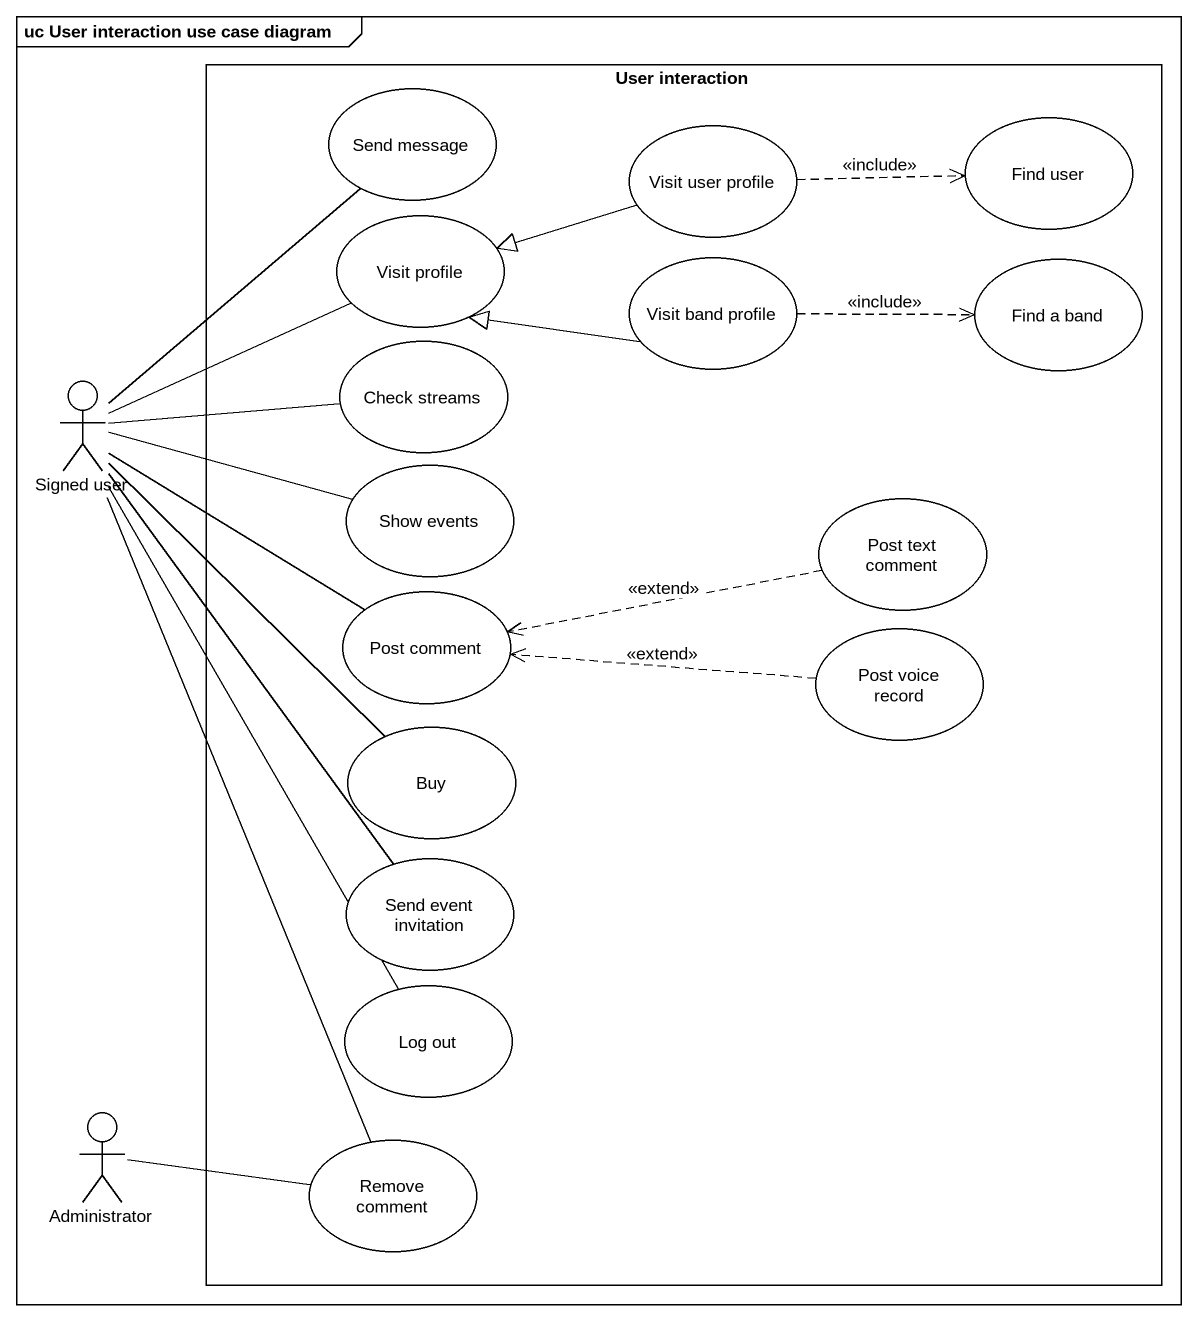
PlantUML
@startuml
mainframe uc User interaction use case diagram
rectangle "User interaction" as User_interaction {
  usecase "Send message" as Send_message
  usecase "Visit user profile" as Visit_user_profile
  usecase "Find user" as Find_user
  usecase "Visit profile" as Visit_profile
  usecase "Visit band profile" as Visit_band_profile
  usecase "Find a band" as Find_a_band
  usecase "Check streams" as Check_streams
  usecase "Show events" as Show_events
  usecase "Post text comment" as Post_text_comment
  usecase "Post comment" as Post_comment
  usecase "Post voice record" as Post_voice_record
  usecase Buy
  usecase "Send event invitation" as Send_event_invitation
  usecase "Log out" as Log_out
  usecase "Remove comment" as Remove_comment
}
actor "Signed user" as Signed_user
actor Administrator
Visit_user_profile .right.> Find_user : <<include>>
Visit_user_profile -left-|> Visit_profile
Visit_band_profile -left-|> Visit_profile
Visit_band_profile .right.> Find_a_band : <<include>>
Signed_user -up- Send_message
Signed_user -right- Visit_profile
Signed_user -right- Check_streams
Signed_user -right- Show_events
Signed_user -right- Post_comment
Signed_user -- Buy
Signed_user -- Send_event_invitation
Signed_user -- Log_out
Signed_user -- Remove_comment
Post_text_comment .left.> Post_comment : <<extend>>
Post_voice_record .left.> Post_comment : <<extend>>
Administrator -right- Remove_comment
@enduml
